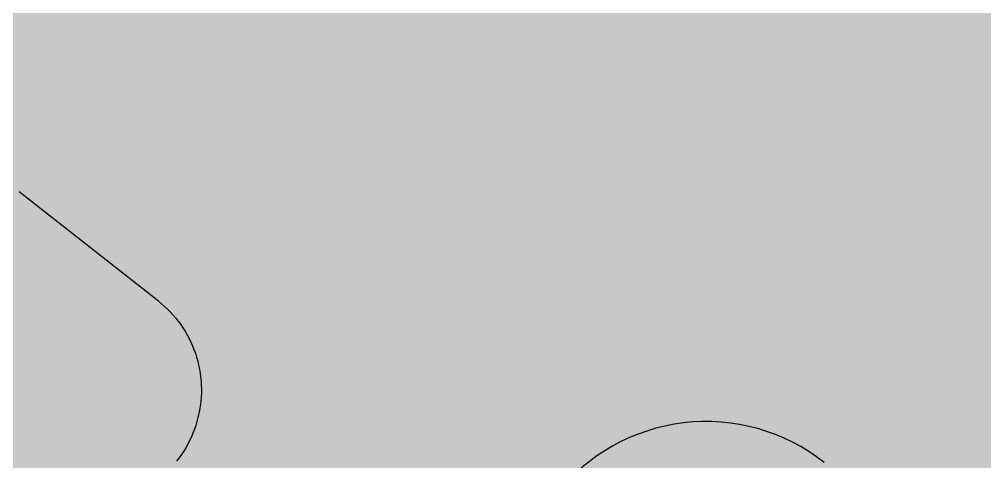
# Model space of a CAD drawing. Header units: millimetres. Extents: x 1145859089 to 1147511753, y -1047484727 to -1047247487.
# Drawn here: x 1146002732.9 to 1146003016.1, y -1047433318.1 to -1047433188.3 of the extents above; entities that cross this region are included whole.
import ezdxf
from ezdxf.xclip import XClip

# ---------------------------------------------------------------- set-up
doc = ezdxf.new("R2010")
doc.units = ezdxf.units.MM
doc.header["$LTSCALE"] = 100
doc.header["$MEASUREMENT"] = 0
doc.header["$XCLIPFRAME"] = 2
doc.layers.get('0').update_dxf_attribs({"linetype": 'CONTINUOUS'})
doc.layers.add('XREF', color=135, linetype='CONTINUOUS')
doc.layers.add('단지배치도$0$W240910', color=135, linetype='CONTINUOUS')

# ---------------------------------------------------------------- blocks, each defined once
blk = doc.blocks.new('단지배치도$0$zw$9902')
at = {"layer": '단지배치도$0$W240910', "linetype": 'ByBlock', "ltscale": 20}
for p, q in [((64632.88, -61901.71), (64592.05, -61869.6)), ((64632.9, -61901.72), (64633.81, -61902.47)), ((64633.81, -61902.47), (64634.7, -61903.25)), ((64634.7, -61903.25), (64635.56, -61904.06)), ((64635.56, -61904.06), (64636.39, -61904.9)), ((64636.39, -61904.9), (64637.19, -61905.78)), ((64637.19, -61905.78), (64637.96, -61906.68)), ((64637.96, -61906.68), (64638.7, -61907.61)), ((64638.7, -61907.61), (64639.4, -61908.57)), ((64639.4, -61908.57), (64640.07, -61909.55)), ((64640.07, -61909.55), (64640.7, -61910.56)), ((64640.7, -61910.56), (64641.3, -61911.59)), ((64641.3, -61911.59), (64641.85, -61912.64)), ((64641.85, -61912.64), (64642.38, -61913.71)), ((64642.38, -61913.71), (64642.86, -61914.79)), ((64642.86, -61914.79), (64643.3, -61915.9)), ((64643.3, -61915.9), (64643.7, -61917.02)), ((64643.7, -61917.02), (64644.07, -61918.15)), ((64644.07, -61918.15), (64644.39, -61919.3)), ((64644.39, -61919.3), (64644.67, -61920.46)), ((64644.67, -61920.46), (64644.91, -61921.63)), ((64644.91, -61921.63), (64645.1, -61922.8)), ((64645.1, -61922.8), (64645.26, -61923.99)), ((64645.26, -61923.99), (64645.37, -61925.17)), ((64645.37, -61925.17), (64645.44, -61926.37)), ((64645.44, -61926.37), (64645.47, -61927.56)), ((64645.4, -61929.95), (64645.2, -61931.99)), ((64645.46, -61928.76), (64645.4, -61929.95)), ((64645.47, -61927.56), (64645.46, -61928.76)), ((64645.2, -61931.99), (64644.94, -61933.68)), ((64644.48, -61935.85), (64644.17, -61937.01)), ((64644.94, -61933.68), (64644.48, -61935.85)), ((64643.82, -61938.16), (64643.43, -61939.29)), ((64644.17, -61937.01), (64643.82, -61938.16)), ((64642.54, -61941.51), (64642.03, -61942.6)), ((64643, -61940.41), (64642.54, -61941.51)), ((64643.43, -61939.29), (64643, -61940.41)), ((64641.48, -61943.67), (64640.9, -61944.72)), ((64642.03, -61942.6), (64641.48, -61943.67)), ((64639.62, -61946.75), (64638.93, -61947.73)), ((64640.28, -61945.74), (64639.62, -61946.75)), ((64640.9, -61944.72), (64640.28, -61945.74)), ((64638.93, -61947.73), (64638.21, -61948.68))]:
    blk.add_line(p, q, dxfattribs=at)
blk.add_arc((64793.6, -61993.04), 56, 51.8188, 141.8188, dxfattribs=at)
blk = doc.blocks.new('단지배치도')
blk.add_blockref('단지배치도$0$zw$9902', (141034.19, 142437.16))

msp = doc.modelspace()

# ---------------------------------------------------------------- hatches: boundary and pattern name
at = {"ltscale": 2}
h = msp.add_hatch(color=254, dxfattribs=at)
h.dxf.hatch_style = 1
h.paths.add_polyline_path([(1145990290.826505, -1047418769.30505), (1145990290.826505, -1047434769.30505), (1146004090.826505, -1047434769.30505), (1146004090.826505, -1047418769.30505)])

# ---------------------------------------------------------------- block references
at = {"layer": 'XREF'}
ref = msp.add_blockref('단지배치도', (1145797106.633357, -1047513806.462535), dxfattribs=at)
XClip(ref).set_block_clipping_path([(72982.4064819524, 34919.7593965298), (360382.4067475507, 255319.7593436697)])

doc.saveas('drawing.dxf')
